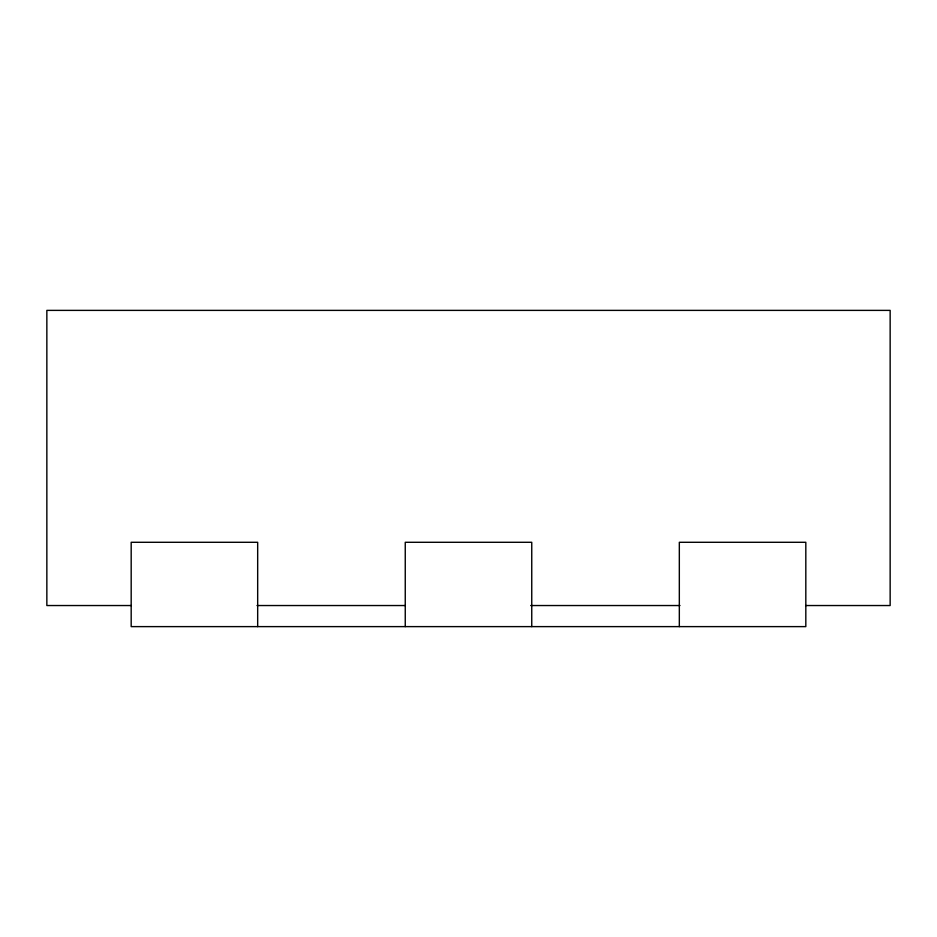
<?xml version="1.0" encoding="UTF-8"?>
<svg xmlns="http://www.w3.org/2000/svg" width="937" height="937" viewBox="0 0 937 937"><rect width="100%" height="100%" fill="white"/><g stroke="black" fill="none" stroke-linecap="round" stroke-linejoin="round"><path stroke-width="1.41" d="M131.18 605.536L46.85 605.536L46.85 310.381L890.15 310.381L890.15 605.536L805.82 605.536M257.031 605.536L405.252 605.536M530.693 605.536L679.969 605.536M679.325 626.619L679.325 542.289L805.82 542.289L805.82 626.619L131.18 626.619L131.18 542.289L257.675 542.289L257.675 626.619M531.747 626.619L531.747 542.289L405.252 542.289L405.252 626.619"/></g></svg>
